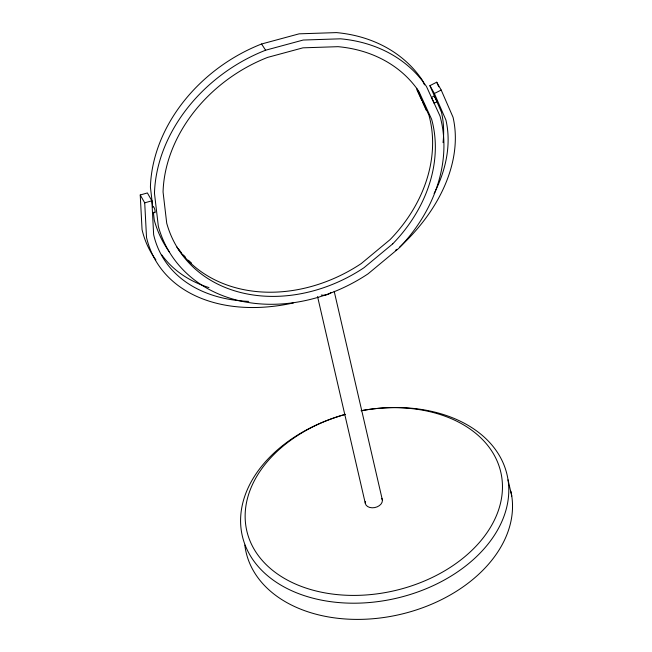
<?xml version="1.0" encoding="UTF-8"?>
<svg xmlns="http://www.w3.org/2000/svg" width="652" height="652" viewBox="0 0 652 652"><rect width="100%" height="100%" fill="white"/><g stroke="black" fill="none" stroke-linecap="round" stroke-linejoin="round"><path stroke-width="0.98" d="M395.389 250.417L396.758 249.374M443.05 142.633A158.705 110.571 -29.7 0 0 441.453 112.185L429.896 85.64L436.718 82.209L441.2 90.057L453.042 117.246A166.423 115.95 -29.7 0 1 399.497 247.295M434.093 193.53A158.705 110.571 -29.7 0 0 445.927 120.033L434.371 93.489L441.2 90.057M431.379 97.523L434.419 95.877L437.329 101.557L434.281 103.203L433.401 101.785M155.861 259.838A166.423 115.95 -29.7 0 1 142.054 229.618L140.237 194.989L147.385 192.943L151.859 200.792L153.644 234.679A158.705 110.571 -29.7 0 0 248.73 301.379M140.237 194.989L144.711 202.837L151.859 200.792M152.69 206.554L150.408 187.059A152.918 123.57 -33.2 0 1 261.558 44.002L299.146 33.831L336.456 32.6A152.918 123.57 -33.2 0 1 422.447 80.351L424.509 84.858M265.617 50.212L303.204 40.041L340.523 38.81A152.918 123.57 -33.2 0 1 426.506 86.569L439.994 116.007A152.918 123.57 -33.2 0 1 398.649 248.436L368.038 273.848A152.918 123.57 -33.2 0 1 158.363 226.472L154.467 193.269A152.918 123.57 -33.2 0 1 265.617 50.212L261.558 44.002M437.329 101.663L435.332 98.061M431.371 97.409L434.281 103.203M429.896 85.64L434.371 93.489M416.636 88.322L428.91 115.111A143.839 116.235 -33.2 0 1 390.018 239.683L361.224 263.587A143.839 116.235 -33.2 0 1 176.676 246.717M416.954 89.886L421.909 100.71M422.732 102.511L426.375 110.465M434.998 97.36L434.419 95.877M436.718 82.209L438.714 86.789M508.03 479.872L511.763 496.066M334.191 291.305L382.349 499.905M317.557 296.554L365.259 503.173M153.383 212.413L154.296 220.262A152.918 123.57 -33.2 0 0 169.496 252.177M144.711 202.837L146.529 237.475A166.423 115.95 -29.7 0 0 293.563 302.895M191.452 263.025A143.839 116.235 -33.2 0 1 188.428 260.246M185.527 257.336A143.839 116.235 -33.2 0 1 183.44 255.079M181.427 252.764A143.839 116.235 -33.2 0 1 178.265 248.787M208.966 287.589A158.705 110.571 -29.7 0 1 161.859 254.997M152.87 207.1A3.244 0.766 74 0 1 154.092 207.67A3.244 0.766 74 0 1 155.176 211.884A3.244 0.766 74 0 1 154.141 212.047M361.404 410.711A135.852 95.388 -13 0 1 499.122 527.199A135.852 95.388 -13 0 1 272.772 579.791A135.852 95.388 -13 0 1 344.606 414.615M510.842 491.184A135.852 95.388 -13 0 1 394.778 615.61A135.852 95.388 -13 0 1 244.818 545.08M381.819 498.389A8.704 6.112 -13 0 1 374.721 507.59A8.704 6.112 -13 0 1 365.316 501.551M330.931 292.569A8.704 6.112 -13 0 1 321.249 295.046M361.086 410.719A130.343 91.524 -13 0 1 493.116 522.627A130.343 91.524 -13 0 1 275.78 572.774A130.343 91.524 -13 0 1 345.47 414.322M392.74 243.856L363.955 267.752A143.839 116.235 -33.2 0 1 166.716 223.196L163.057 191.957A143.839 116.235 -33.2 0 1 267.605 57.4L302.968 47.832L338.07 46.675A143.839 116.235 -33.2 0 1 418.951 91.59L431.632 119.283A143.839 116.235 -33.2 0 1 392.74 243.856"/></g></svg>
